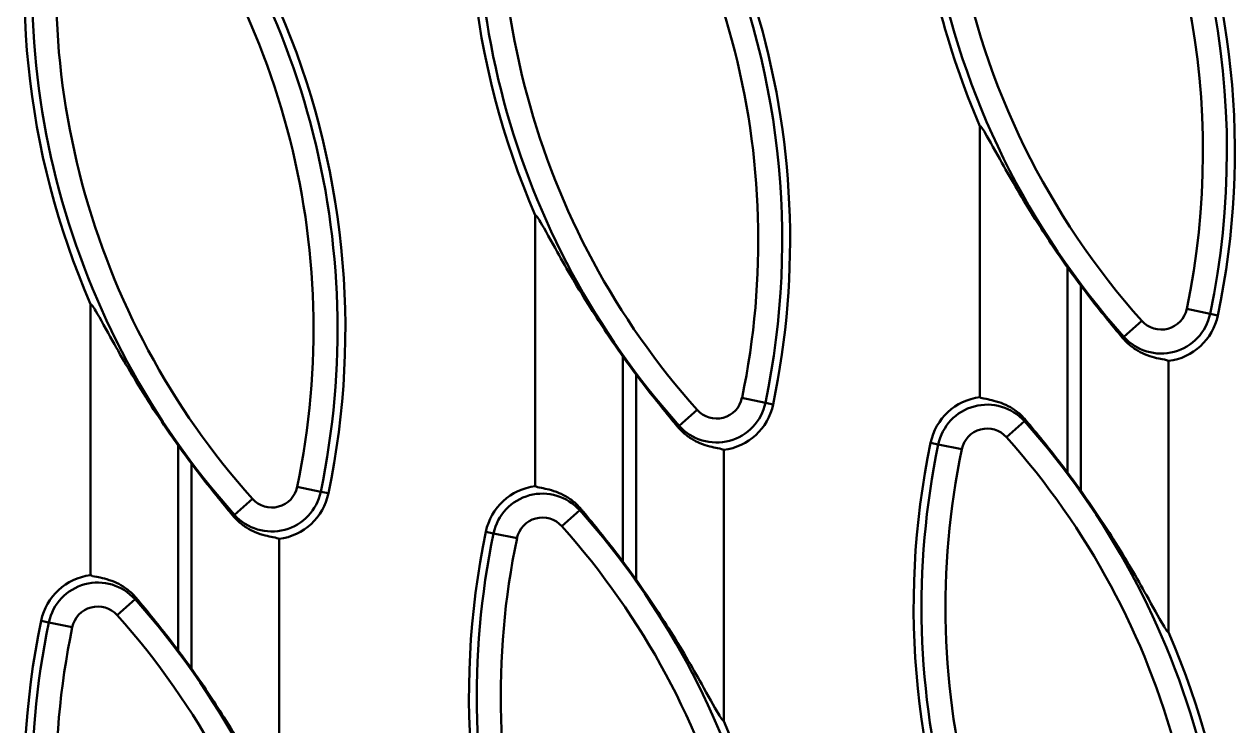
# Model space of a CAD drawing. Header units: millimetres. Extents: x 0 to 2774, y -40 to 1485.
# Drawn here: x 1025.4 to 1101, y 571.4 to 615.2 of the extents above; entities that cross this region are included whole.
import ezdxf

# ---------------------------------------------------------------- set-up
doc = ezdxf.new("R2010")
doc.units = ezdxf.units.MM
doc.header["$LTSCALE"] = 2.5
doc.layers.add('Sichtbar (ISO)', color=7, linetype='Continuous', lineweight=50)
doc.layers.add('Sichtbar schmal (ISO)', color=7, linetype='Continuous', lineweight=50)

msp = doc.modelspace()

# ---------------------------------------------------------------- linework, layer by layer
at = {"layer": 'Sichtbar (ISO)'}
for p, q in [((1085.099, 608.815), (1085.099, 591.884)), ((1057.321, 603.259), (1057.321, 586.328)), ((1029.544, 597.704), (1029.544, 580.773)), ((1096.877, 577.216), (1096.877, 594.147)), ((1069.099, 571.661), (1069.099, 588.592)), ((1041.321, 566.105), (1041.321, 583.036))]:
    msp.add_line(p, q, dxfattribs=at)
for centre, radius, start, end in [((1103.393, 623.227), 50.212, 168.215, 203.43238), ((1075.615, 617.671), 50.212, 168.215, 203.43238), ((1050.806, 607.249), 50.212, 348.215, 23.43238), ((1023.028, 601.693), 50.212, 348.215, 16.89227), ((1131.171, 628.782), 50.212, 194.41367, 203.43238), ((995.25, 596.138), 50.212, 348.215, 23.43238), ((1131.171, 628.782), 49.775, 215.35783, 216.96405), ((1096.423, 597.731), 3.612, 277.21491, 348.215), ((1103.393, 623.227), 49.775, 215.35783, 216.96405), ((1068.645, 592.176), 3.612, 277.21491, 348.215), ((1085.553, 588.3), 3.612, 97.21491, 168.215), ((1075.615, 617.671), 49.775, 215.35783, 216.96405), ((1131.171, 578.782), 50.212, 168.215, 203.43238), ((1050.806, 557.249), 49.775, 35.35783, 36.96405), ((1057.775, 582.744), 3.612, 97.21491, 168.215), ((1040.868, 586.62), 3.612, 277.21491, 348.215), ((1103.393, 573.227), 50.212, 168.215, 203.43238), ((1023.028, 551.693), 49.775, 35.35783, 36.96405), ((1029.997, 577.189), 3.612, 97.21491, 168.215), ((1075.615, 567.671), 50.212, 168.215, 203.43238), ((1050.806, 557.249), 50.212, 348.215, 23.43238), ((995.25, 546.138), 49.775, 35.35783, 36.96405), ((1023.028, 551.693), 50.212, 348.215, 23.43238)]:
    msp.add_arc(centre, radius, start, end, dxfattribs=at)
msp.add_ellipse((1090.576, 616.256), major_axis=(-5.486, -7.437), ratio=0.051938, start_param=0.020746, end_param=0.038777, dxfattribs=at)
msp.add_open_spline([(1085.099, 608.815), (1085.104, 608.814), (1085.109, 608.813)], degree=2, dxfattribs=at)
for points, knots in [([(1090.576, 599.979), (1089.893, 600.942), (1089.197, 601.98), (1087.773, 604.239), (1087.065, 605.46), (1086.104, 607.177), (1085.698, 607.927), (1085.354, 608.503), (1085.276, 608.626), (1085.169, 608.77), (1085.132, 608.807), (1085.109, 608.813)], [3.485316, 3.485316, 3.485316, 3.485316, 3.831228, 3.831228, 4.242869, 4.242869, 4.503948, 4.503948, 4.581698, 4.581698, 4.643718, 4.643718, 4.643718, 4.643718]), ([(1062.799, 594.423), (1062.115, 595.386), (1061.419, 596.424), (1059.996, 598.683), (1059.287, 599.904), (1058.326, 601.622), (1057.92, 602.372), (1057.576, 602.948), (1057.499, 603.07), (1057.384, 603.224), (1057.343, 603.261), (1057.321, 603.259)], [3.485316, 3.485316, 3.485316, 3.485316, 3.831228, 3.831228, 4.242869, 4.242869, 4.503948, 4.503948, 4.581698, 4.581698, 4.653464, 4.653464, 4.653464, 4.653464]), ([(1094.013, 595.577), (1093.968, 595.63), (1093.924, 595.683), (1093.172, 596.581), (1092.437, 597.494), (1091.654, 598.516), (1091.527, 598.683), (1091.4, 598.852)], [0.7095826, 0.7095826, 0.7095826, 0.7095826, 0.7301099, 0.7301099, 1.0546565, 1.0546565, 1.1167, 1.1167, 1.1167, 1.1167]), ([(1035.021, 588.867), (1034.337, 589.831), (1033.641, 590.869), (1032.218, 593.128), (1031.51, 594.349), (1030.549, 596.066), (1030.142, 596.816), (1029.798, 597.392), (1029.721, 597.514), (1029.606, 597.669), (1029.566, 597.706), (1029.544, 597.704)], [3.485316, 3.485316, 3.485316, 3.485316, 3.831228, 3.831228, 4.242869, 4.242869, 4.503948, 4.503948, 4.581698, 4.581698, 4.653464, 4.653464, 4.653464, 4.653464]), ([(1096.877, 594.147), (1096.828, 594.188), (1096.698, 594.217), (1096.222, 594.31), (1095.824, 594.386), (1095.217, 594.645), (1095.025, 594.74), (1094.642, 594.983), (1094.45, 595.132), (1094.191, 595.378), (1094.1, 595.474), (1094.013, 595.577)], [0.0433649, 0.0433649, 0.0433649, 0.0433649, 0.199966, 0.199966, 0.399932, 0.399932, 0.4756007, 0.4756007, 0.5512693, 0.5512693, 0.5929939, 0.5929939, 0.5929939, 0.5929939]), ([(1066.235, 590.021), (1066.191, 590.074), (1066.146, 590.127), (1065.395, 591.025), (1064.659, 591.939), (1063.876, 592.96), (1063.749, 593.127), (1063.622, 593.296)], [0.7095826, 0.7095826, 0.7095826, 0.7095826, 0.7301099, 0.7301099, 1.0546565, 1.0546565, 1.1167, 1.1167, 1.1167, 1.1167]), ([(1085.099, 591.884), (1085.148, 591.843), (1085.278, 591.814), (1085.754, 591.721), (1086.152, 591.645), (1086.76, 591.387), (1086.951, 591.291), (1087.334, 591.048), (1087.526, 590.899), (1087.786, 590.653), (1087.876, 590.558), (1087.963, 590.454)], [0.0433649, 0.0433649, 0.0433649, 0.0433649, 0.199966, 0.199966, 0.399932, 0.399932, 0.4756007, 0.4756007, 0.5512693, 0.5512693, 0.5929939, 0.5929939, 0.5929939, 0.5929939]), ([(1069.099, 588.592), (1069.051, 588.632), (1068.92, 588.662), (1068.444, 588.754), (1068.047, 588.83), (1067.439, 589.089), (1067.248, 589.185), (1066.864, 589.428), (1066.672, 589.576), (1066.413, 589.822), (1066.322, 589.918), (1066.235, 590.021)], [0.0433649, 0.0433649, 0.0433649, 0.0433649, 0.199966, 0.199966, 0.399932, 0.399932, 0.4756007, 0.4756007, 0.5512693, 0.5512693, 0.5929939, 0.5929939, 0.5929939, 0.5929939]), ([(1087.963, 590.454), (1088.008, 590.401), (1088.052, 590.348), (1088.804, 589.45), (1089.539, 588.537), (1090.322, 587.515), (1090.449, 587.348), (1090.576, 587.179)], [0.7095826, 0.7095826, 0.7095826, 0.7095826, 0.7301099, 0.7301099, 1.0546565, 1.0546565, 1.1167, 1.1167, 1.1167, 1.1167]), ([(1038.457, 584.466), (1038.413, 584.519), (1038.368, 584.572), (1037.617, 585.47), (1036.882, 586.383), (1036.098, 587.405), (1035.972, 587.572), (1035.844, 587.741)], [0.7095826, 0.7095826, 0.7095826, 0.7095826, 0.7301099, 0.7301099, 1.0546565, 1.0546565, 1.1167, 1.1167, 1.1167, 1.1167]), ([(1057.321, 586.328), (1057.37, 586.288), (1057.501, 586.258), (1057.976, 586.166), (1058.374, 586.09), (1058.982, 585.831), (1059.173, 585.735), (1059.557, 585.492), (1059.749, 585.344), (1060.008, 585.098), (1060.099, 585.002), (1060.186, 584.899)], [0.0433649, 0.0433649, 0.0433649, 0.0433649, 0.199966, 0.199966, 0.399932, 0.399932, 0.4756007, 0.4756007, 0.5512693, 0.5512693, 0.5929939, 0.5929939, 0.5929939, 0.5929939]), ([(1091.4, 586.053), (1092.083, 585.089), (1092.779, 584.051), (1094.203, 581.792), (1094.911, 580.571), (1095.872, 578.854), (1096.278, 578.104), (1096.622, 577.528), (1096.7, 577.406), (1096.815, 577.251), (1096.855, 577.214), (1096.877, 577.216)], [3.485316, 3.485316, 3.485316, 3.485316, 3.831228, 3.831228, 4.242869, 4.242869, 4.503948, 4.503948, 4.581698, 4.581698, 4.653464, 4.653464, 4.653464, 4.653464]), ([(1060.186, 584.899), (1060.23, 584.846), (1060.275, 584.793), (1061.026, 583.895), (1061.761, 582.981), (1062.544, 581.96), (1062.671, 581.793), (1062.799, 581.624)], [0.7095826, 0.7095826, 0.7095826, 0.7095826, 0.7301099, 0.7301099, 1.0546565, 1.0546565, 1.1167, 1.1167, 1.1167, 1.1167]), ([(1041.321, 583.036), (1041.273, 583.077), (1041.142, 583.106), (1040.666, 583.199), (1040.269, 583.275), (1039.661, 583.534), (1039.47, 583.629), (1039.086, 583.872), (1038.894, 584.021), (1038.635, 584.267), (1038.544, 584.362), (1038.457, 584.466)], [0.0433649, 0.0433649, 0.0433649, 0.0433649, 0.199966, 0.199966, 0.399932, 0.399932, 0.4756007, 0.4756007, 0.5512693, 0.5512693, 0.5929939, 0.5929939, 0.5929939, 0.5929939]), ([(1029.544, 580.773), (1029.592, 580.732), (1029.723, 580.703), (1030.199, 580.61), (1030.596, 580.534), (1031.204, 580.275), (1031.395, 580.18), (1031.779, 579.937), (1031.971, 579.788), (1032.23, 579.542), (1032.321, 579.446), (1032.408, 579.343)], [0.0433649, 0.0433649, 0.0433649, 0.0433649, 0.199966, 0.199966, 0.399932, 0.399932, 0.4756007, 0.4756007, 0.5512693, 0.5512693, 0.5929939, 0.5929939, 0.5929939, 0.5929939]), ([(1063.622, 580.497), (1064.306, 579.534), (1065.001, 578.496), (1066.425, 576.237), (1067.133, 575.016), (1068.094, 573.298), (1068.501, 572.548), (1068.845, 571.972), (1068.922, 571.85), (1069.037, 571.696), (1069.077, 571.659), (1069.099, 571.661)], [3.485316, 3.485316, 3.485316, 3.485316, 3.831228, 3.831228, 4.242869, 4.242869, 4.503948, 4.503948, 4.581698, 4.581698, 4.653464, 4.653464, 4.653464, 4.653464]), ([(1032.408, 579.343), (1032.452, 579.29), (1032.497, 579.237), (1033.248, 578.339), (1033.983, 577.426), (1034.767, 576.404), (1034.893, 576.237), (1035.021, 576.068)], [0.7095826, 0.7095826, 0.7095826, 0.7095826, 0.7301099, 0.7301099, 1.0546565, 1.0546565, 1.1167, 1.1167, 1.1167, 1.1167]), ([(1035.844, 574.941), (1036.528, 573.978), (1037.224, 572.94), (1038.647, 570.681), (1039.356, 569.46), (1040.317, 567.743), (1040.723, 566.993), (1041.067, 566.417), (1041.144, 566.294), (1041.259, 566.14), (1041.299, 566.103), (1041.321, 566.105)], [3.485316, 3.485316, 3.485316, 3.485316, 3.831228, 3.831228, 4.242869, 4.242869, 4.503948, 4.503948, 4.581698, 4.581698, 4.653464, 4.653464, 4.653464, 4.653464])]:
    msp.add_open_spline(points, degree=3, knots=knots, dxfattribs=at)
at = {"layer": 'Sichtbar schmal (ISO)'}
for p, q in [((1090.576, 587.179), (1090.576, 599.979)), ((1091.4, 598.852), (1091.4, 586.053)), ((1098.015, 597.399), (1099.477, 597.094)), ((1094.097, 595.652), (1095.211, 596.648)), ((1099.477, 597.094), (1099.96, 596.993)), ((1094.097, 595.652), (1094.013, 595.577)), ((1062.799, 581.624), (1062.799, 594.423)), ((1063.622, 593.296), (1063.622, 580.497)), ((1070.237, 591.844), (1071.7, 591.538)), ((1071.7, 591.538), (1072.182, 591.438)), ((1066.319, 590.097), (1067.433, 591.092)), ((1066.319, 590.097), (1066.235, 590.021)), ((1087.879, 590.379), (1086.765, 589.383)), ((1087.879, 590.379), (1087.963, 590.454)), ((1035.021, 576.068), (1035.021, 588.867)), ((1082.499, 588.937), (1082.017, 589.038)), ((1082.499, 588.937), (1083.962, 588.632)), ((1035.844, 587.741), (1035.844, 574.941)), ((1042.459, 586.288), (1043.922, 585.983)), ((1038.541, 584.541), (1039.656, 585.537)), ((1043.922, 585.983), (1044.404, 585.882)), ((1038.541, 584.541), (1038.457, 584.466)), ((1060.101, 584.823), (1058.987, 583.828)), ((1060.101, 584.823), (1060.186, 584.899)), ((1054.721, 583.382), (1054.239, 583.482)), ((1054.721, 583.382), (1056.184, 583.076)), ((1032.324, 579.268), (1031.209, 578.272)), ((1032.324, 579.268), (1032.408, 579.343)), ((1026.943, 577.826), (1026.461, 577.927)), ((1026.943, 577.826), (1028.406, 577.521))]:
    msp.add_line(p, q, dxfattribs=at)
for centre, radius, start, end in [((1050.806, 607.249), 49.72, 348.215, 34.98283), ((1023.028, 601.693), 48.226, 348.215, 41.785), ((1050.806, 607.249), 48.226, 348.215, 34.00914), ((1103.393, 623.227), 49.72, 168.215, 221.785), ((1103.393, 623.227), 48.226, 168.215, 221.785), ((995.25, 596.138), 49.72, 348.215, 41.785), ((1075.615, 617.671), 49.72, 168.215, 221.785), ((995.25, 596.138), 48.226, 348.215, 41.785), ((1075.615, 617.671), 48.226, 168.215, 221.785), ((1023.028, 601.693), 49.72, 348.215, 24.65929), ((1131.171, 628.782), 49.72, 190.70363, 221.785), ((1131.171, 628.782), 48.226, 190.56692, 221.785), ((1096.423, 597.731), 1.626, 221.785, 348.215), ((1096.423, 597.731), 3.12, 221.785, 348.215), ((1068.645, 592.176), 3.12, 221.785, 348.215), ((1068.645, 592.176), 1.626, 221.785, 348.215), ((1085.553, 588.3), 3.12, 41.785, 168.215), ((1085.553, 588.3), 1.626, 41.785, 168.215), ((1050.806, 557.249), 49.72, 348.215, 41.785), ((1050.806, 557.249), 48.226, 348.215, 41.785), ((1131.171, 578.782), 49.72, 168.215, 221.785), ((1131.171, 578.782), 48.226, 168.215, 221.785), ((1040.868, 586.62), 1.626, 221.785, 348.215), ((1040.868, 586.62), 3.12, 221.785, 348.215), ((1057.775, 582.744), 3.12, 41.785, 168.215), ((1023.028, 551.693), 49.72, 348.215, 41.785), ((1057.775, 582.744), 1.626, 41.785, 168.215), ((1023.028, 551.693), 48.226, 348.215, 41.785), ((1103.393, 573.227), 49.72, 168.215, 221.785), ((1103.393, 573.227), 48.226, 168.215, 221.785), ((1029.997, 577.189), 3.12, 41.785, 168.215), ((995.25, 546.138), 49.72, 348.215, 41.785), ((1029.997, 577.189), 1.626, 41.785, 168.215), ((1075.615, 567.671), 49.72, 168.215, 221.785), ((995.25, 546.138), 48.226, 348.215, 41.785), ((1075.615, 567.671), 48.226, 168.215, 221.785)]:
    msp.add_arc(centre, radius, start, end, dxfattribs=at)

doc.saveas('drawing.dxf')
